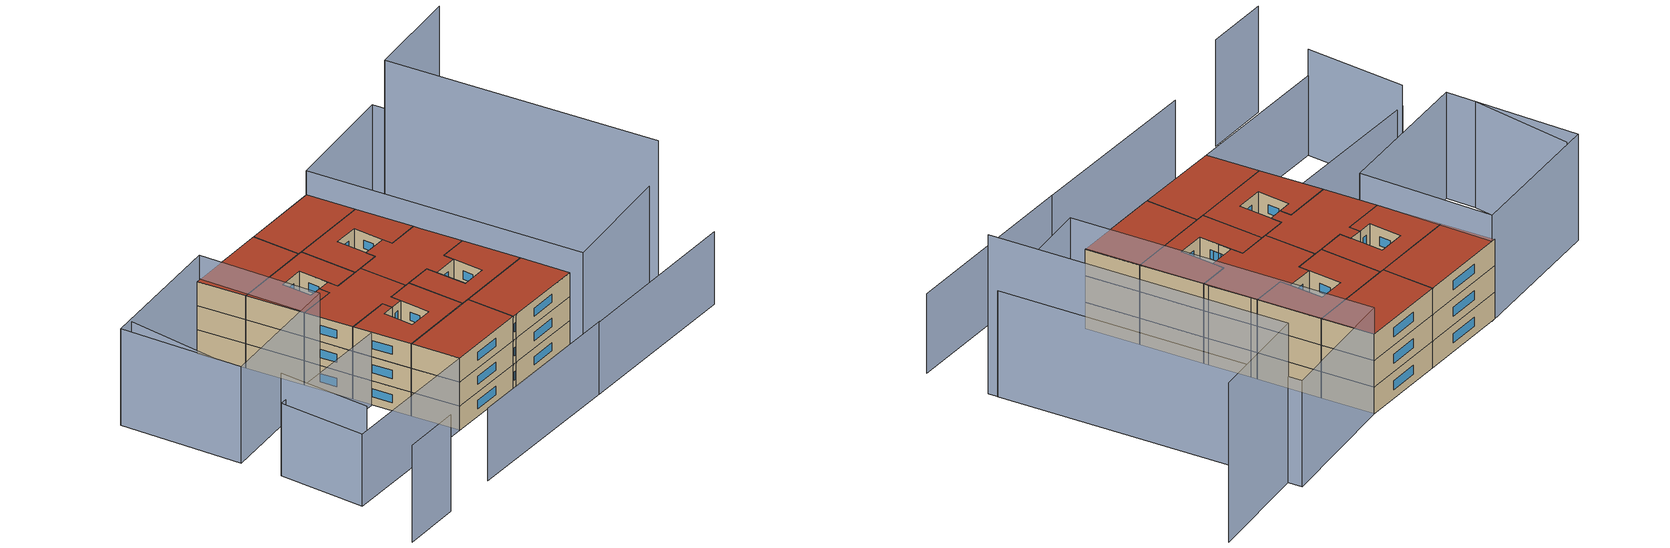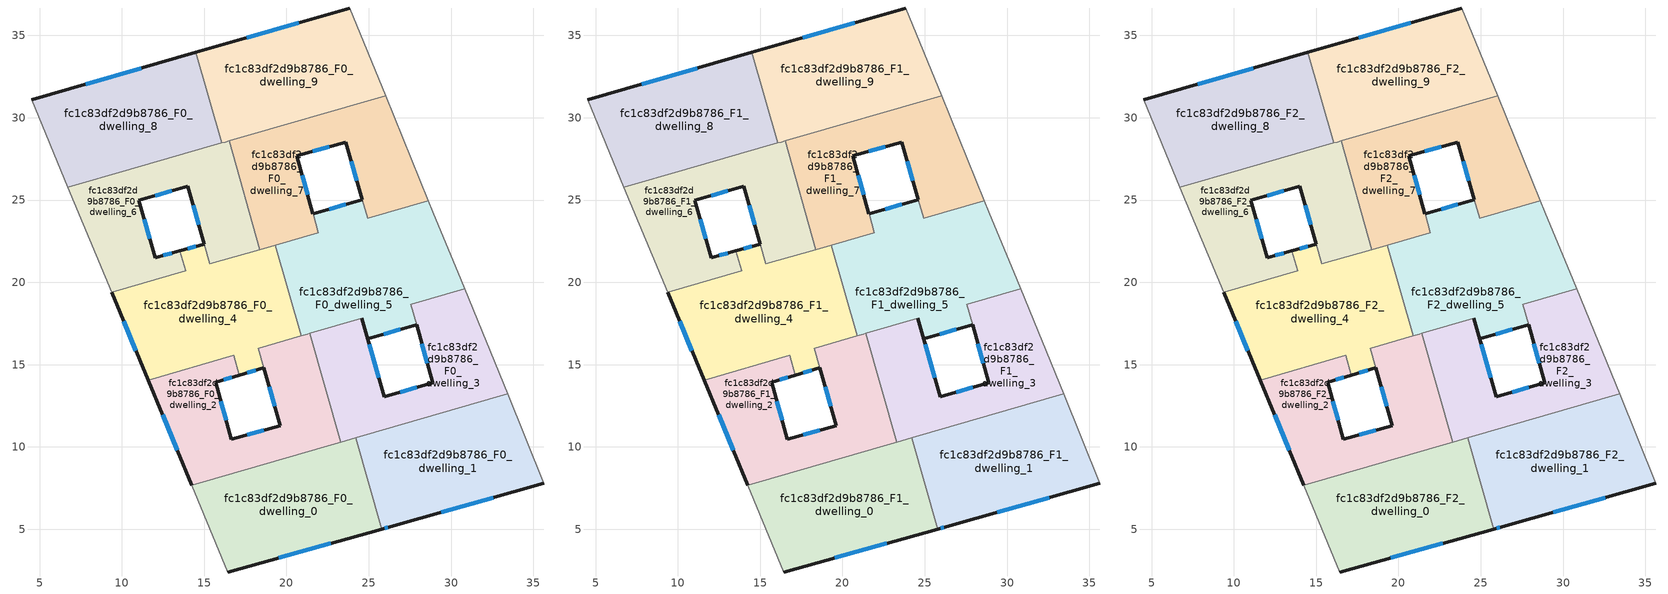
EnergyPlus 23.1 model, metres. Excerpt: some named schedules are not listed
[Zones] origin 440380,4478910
fc1c83df2d9b8786_F0_dwelling_0
 floor ground (EU_floor_Construction): 24.2,10.56 25.8,5.01 16.43,2.41 14.24,7.68 z0
 wall outside (EU_wall_Construction): 16.43,2.41 25.8,5.01 z0:3
 wall to fc1c83df2d9b8786_F0_dwelling_1 (EU_wall_Construction): 25.8,5.01 24.2,10.56 z0:3
 wall adiabatic (EU_wall_Construction): 14.24,7.68 16.43,2.41 z0:3
 wall to fc1c83df2d9b8786_F0_dwelling_2 (EU_wall_Construction): 23.3,10.3 23.16,10.26 14.24,7.68 z0:3
 wall to fc1c83df2d9b8786_F0_dwelling_3 (EU_wall_Construction): 24.2,10.56 23.3,10.3 z0:3
 window (EU_Window_Construction): 19.53,3.27 22.69,4.15 z0.99:2.01
fc1c83df2d9b8786_F0_dwelling_1
 floor ground (EU_floor_Construction): 33.43,13.22 35.64,7.8 26.32,5.16 25.8,5.01 24.2,10.56 z0
 wall outside (EU_wall_Construction): 25.8,5.01 26.32,5.16 35.64,7.8 z0:3
 wall adiabatic (EU_wall_Construction): 35.64,7.8 33.43,13.22 z0:3
 wall to fc1c83df2d9b8786_F0_dwelling_3 (EU_wall_Construction): 33.43,13.22 24.2,10.56 z0:3
 window (EU_Window_Construction): 29.41,6.03 32.55,6.93 / 25.97,5.06 26.14,5.11 z0.99:2.01
fc1c83df2d9b8786_F0_dwelling_2
 floor ground (EU_floor_Construction): 21.4,16.9 23.3,10.3 23.16,10.26 14.24,7.68 11.59,14.07 16.79,15.57 17.14,14.37 15.71,13.95 16.64,10.46 19.61,11.3 18.3,16 18.33,16.01 21.26,16.86 z0
 wall outside (EU_wall_Construction): 11.59,14.07 14.24,7.68 / 18.63,14.82 19.61,11.3 16.64,10.46 15.71,13.95 17.14,14.37 z0:3
 wall to fc1c83df2d9b8786_F0_dwelling_3 (EU_wall_Construction): 23.3,10.3 21.4,16.9 z0:3
 wall to fc1c83df2d9b8786_F0_dwelling_4 (EU_wall_Construction): 17.14,14.37 16.79,15.57 11.59,14.07 / 20.9,16.75 18.33,16.01 18.3,16 18.63,14.82 z0:3
 wall to fc1c83df2d9b8786_F0_dwelling_5 (EU_wall_Construction): 21.4,16.9 21.26,16.86 20.9,16.75 z0:3
 window (EU_Window_Construction): 12.47,11.95 13.36,9.8 / 16.18,14.09 16.66,14.23 / 16.33,11.62 16.02,12.79 / 18.62,11.03 17.63,10.74 / 18.95,13.66 19.28,12.47 z0.99:2.01
fc1c83df2d9b8786_F0_dwelling_3
 floor ground (EU_floor_Construction): 30.83,19.62 33.43,13.22 23.3,10.3 21.4,16.9 24.57,17.81 25.95,13.05 28.87,13.92 27.56,18.67 z0
 wall outside (EU_wall_Construction): 27.91,17.42 28.87,13.92 25.95,13.05 24.57,17.81 z0:3
 wall adiabatic (EU_wall_Construction): 33.43,13.22 30.83,19.62 z0:3
 wall to fc1c83df2d9b8786_F0_dwelling_5 (EU_wall_Construction): 27.56,18.67 27.91,17.42 / 30.83,19.62 27.57,18.67 / 24.57,17.81 21.4,16.9 z0:3
 window (EU_Window_Construction): 25.49,14.63 25.03,16.23 / 27.9,13.63 26.92,13.34 / 28.23,16.26 28.55,15.08 z0.99:2.01
fc1c83df2d9b8786_F0_dwelling_4
 floor ground (EU_floor_Construction): 19.31,22.27 20.9,16.75 18.3,16 18.63,14.82 17.14,14.37 16.79,15.57 11.59,14.07 9.37,19.4 13.86,20.7 13.52,21.91 14.99,22.32 15.33,21.12 z0
 wall outside (EU_wall_Construction): 14.99,22.32 13.52,21.91 / 17.14,14.37 18.63,14.82 / 9.37,19.4 11.59,14.07 z0:3
 wall to fc1c83df2d9b8786_F0_dwelling_6 (EU_wall_Construction): 13.52,21.91 13.86,20.7 9.37,19.4 / 18.37,22 15.33,21.12 14.99,22.32 z0:3
 wall to fc1c83df2d9b8786_F0_dwelling_5 (EU_wall_Construction): 20.9,16.75 19.31,22.27 z0:3
 wall to fc1c83df2d9b8786_F0_dwelling_7 (EU_wall_Construction): 19.31,22.27 18.37,22 z0:3
 window (EU_Window_Construction): 14.5,22.19 14,22.05 / 17.63,14.52 18.13,14.67 / 10.11,17.63 10.86,15.84 z0.99:2.01
fc1c83df2d9b8786_F0_dwelling_5
 floor ground (EU_floor_Construction): 28.9,24.3 30.62,20.13 30.83,19.62 27.56,18.67 27.91,17.42 24.93,16.57 25.94,13.05 24.57,17.81 20.9,16.75 19.31,22.27 21.93,23.03 21.61,24.18 24.6,25.02 24.92,23.89 28.63,24.96 z0
 wall outside (EU_wall_Construction): 24.57,17.81 25.94,13.05 25.95,13.05 24.93,16.57 27.91,17.42 / 24.6,25.02 21.61,24.18 z0:3
 wall to fc1c83df2d9b8786_F0_dwelling_7 (EU_wall_Construction): 24.92,23.89 24.6,25.02 / 21.93,23.02 19.31,22.27 / 21.61,24.18 21.93,23.03 / 28.63,24.96 24.93,23.89 z0:3
 wall adiabatic (EU_wall_Construction): 30.83,19.62 30.62,20.13 28.9,24.3 28.63,24.96 z0:3
 window (EU_Window_Construction): 25.02,16.23 25.49,14.63 / 23.61,24.74 22.6,24.46 / 25.92,16.85 26.92,17.14 / 25.61,14.22 25.27,15.4 z0.99:2.01
fc1c83df2d9b8786_F0_dwelling_6
 floor ground (EU_floor_Construction): 16.51,28.6 18.37,22 15.33,21.12 14,25.84 11.03,24.98 12.02,21.5 13.52,21.91 13.86,20.7 9.37,19.4 6.72,25.77 16.27,28.53 z0
 wall outside (EU_wall_Construction): 13.52,21.91 12.02,21.5 11.03,24.98 14,25.84 14.99,22.33 z0:3
 wall to fc1c83df2d9b8786_F0_dwelling_7 (EU_wall_Construction): 18.37,22 16.51,28.6 z0:3
 wall adiabatic (EU_wall_Construction): 6.72,25.77 9.37,19.4 z0:3
 wall to fc1c83df2d9b8786_F0_dwelling_8 (EU_wall_Construction): 16.07,28.47 10.5,26.86 6.72,25.77 z0:3
 wall to fc1c83df2d9b8786_F0_dwelling_9 (EU_wall_Construction): 16.51,28.6 16.27,28.53 16.07,28.47 z0:3
 window (EU_Window_Construction): 14.33,24.67 14.66,23.49 / 12.02,25.27 13.02,25.55 / 11.69,22.65 11.36,23.83 / 13.02,21.78 12.51,21.64 z0.99:2.01
fc1c83df2d9b8786_F0_dwelling_7
 floor ground (EU_floor_Construction): 26.02,31.34 28.63,24.96 24.93,23.89 23.59,28.52 20.62,27.68 21.93,23.03 18.37,22 16.51,28.6 z0
 wall outside (EU_wall_Construction): 21.61,24.18 20.62,27.68 23.59,28.52 24.6,25.03 z0:3
 wall adiabatic (EU_wall_Construction): 28.63,24.96 26.02,31.34 z0:3
 wall to fc1c83df2d9b8786_F0_dwelling_9 (EU_wall_Construction): 26.02,31.34 16.51,28.6 z0:3
 window (EU_Window_Construction): 23.93,27.36 24.27,26.18 / 21.61,27.96 22.61,28.24 / 21.28,25.34 20.95,26.52 z0.99:2.01
fc1c83df2d9b8786_F0_dwelling_8
 floor ground (EU_floor_Construction): 14.48,33.97 16.07,28.47 6.72,25.77 4.51,31.08 z0
 wall outside (EU_wall_Construction): 14.48,33.97 4.51,31.08 z0:3
 wall adiabatic (EU_wall_Construction): 4.51,31.08 6.72,25.77 z0:3
 wall to fc1c83df2d9b8786_F0_dwelling_9 (EU_wall_Construction): 16.07,28.47 14.48,33.97 z0:3
 window (EU_Window_Construction): 11.18,33.01 7.82,32.04 z0.99:2.01
fc1c83df2d9b8786_F0_dwelling_9
 floor ground (EU_floor_Construction): 23.84,36.67 26.02,31.34 16.07,28.47 14.48,33.97 z0
 wall outside (EU_wall_Construction): 23.84,36.67 14.48,33.97 z0:3
 wall adiabatic (EU_wall_Construction): 26.02,31.34 23.84,36.67 z0:3
 window (EU_Window_Construction): 20.74,35.77 17.58,34.86 z0.99:2.01
fc1c83df2d9b8786_F1_dwelling_0
 floor to fc1c83df2d9b8786_F0_dwelling_0 (EU_floor_Construction): 24.2,10.56 25.8,5.01 16.43,2.41 14.24,7.68 z3
 wall outside (EU_wall_Construction): 16.43,2.41 25.8,5.01 z3:6
 wall to fc1c83df2d9b8786_F1_dwelling_1 (EU_wall_Construction): 25.8,5.01 24.2,10.56 z3:6
 wall adiabatic (EU_wall_Construction): 14.24,7.68 16.43,2.41 z3:6
 wall to fc1c83df2d9b8786_F1_dwelling_2 (EU_wall_Construction): 23.3,10.3 23.16,10.26 14.24,7.68 z3:6
 wall to fc1c83df2d9b8786_F1_dwelling_3 (EU_wall_Construction): 24.2,10.56 23.3,10.3 z3:6
 window (EU_Window_Construction): 19.53,3.27 22.69,4.15 z3.99:5.01
fc1c83df2d9b8786_F1_dwelling_1
 floor to fc1c83df2d9b8786_F0_dwelling_1 (EU_floor_Construction): 33.43,13.22 35.64,7.8 26.32,5.16 25.8,5.01 24.2,10.56 z3
 wall outside (EU_wall_Construction): 25.8,5.01 26.32,5.16 35.64,7.8 z3:6
 wall adiabatic (EU_wall_Construction): 35.64,7.8 33.43,13.22 z3:6
 wall to fc1c83df2d9b8786_F1_dwelling_3 (EU_wall_Construction): 33.43,13.22 24.2,10.56 z3:6
 window (EU_Window_Construction): 29.41,6.03 32.55,6.93 / 25.97,5.06 26.14,5.11 z3.99:5.01
fc1c83df2d9b8786_F1_dwelling_2
 floor to fc1c83df2d9b8786_F0_dwelling_2 (EU_floor_Construction): 21.4,16.9 23.3,10.3 23.16,10.26 14.24,7.68 11.59,14.07 16.79,15.57 17.14,14.37 15.71,13.95 16.64,10.46 19.61,11.3 18.3,16 18.33,16.01 21.26,16.86 z3
 wall outside (EU_wall_Construction): 11.59,14.07 14.24,7.68 / 18.63,14.82 19.61,11.3 16.64,10.46 15.71,13.95 17.14,14.37 z3:6
 wall to fc1c83df2d9b8786_F1_dwelling_3 (EU_wall_Construction): 23.3,10.3 21.4,16.9 z3:6
 wall to fc1c83df2d9b8786_F1_dwelling_4 (EU_wall_Construction): 17.14,14.37 16.79,15.57 11.59,14.07 / 20.9,16.75 18.33,16.01 18.3,16 18.63,14.82 z3:6
 wall to fc1c83df2d9b8786_F1_dwelling_5 (EU_wall_Construction): 21.4,16.9 21.26,16.86 20.9,16.75 z3:6
 window (EU_Window_Construction): 12.47,11.95 13.36,9.8 / 16.18,14.09 16.66,14.23 / 16.33,11.62 16.02,12.79 / 18.62,11.03 17.63,10.74 / 18.95,13.66 19.28,12.47 z3.99:5.01
fc1c83df2d9b8786_F1_dwelling_3
 floor to fc1c83df2d9b8786_F0_dwelling_3 (EU_floor_Construction): 30.83,19.62 33.43,13.22 23.3,10.3 21.4,16.9 24.57,17.81 25.95,13.05 28.87,13.92 27.57,18.67 z3
 wall outside (EU_wall_Construction): 27.91,17.42 28.87,13.92 25.95,13.05 24.57,17.81 z3:6
 wall adiabatic (EU_wall_Construction): 33.43,13.22 30.83,19.62 z3:6
 wall to fc1c83df2d9b8786_F1_dwelling_5 (EU_wall_Construction): 27.56,18.67 27.91,17.42 / 30.83,19.62 27.57,18.67 / 24.57,17.81 21.4,16.9 z3:6
 window (EU_Window_Construction): 25.49,14.63 25.03,16.23 / 27.9,13.63 26.92,13.34 / 28.23,16.26 28.55,15.08 z3.99:5.01
fc1c83df2d9b8786_F1_dwelling_4
 floor to fc1c83df2d9b8786_F0_dwelling_4 (EU_floor_Construction): 19.31,22.27 20.9,16.75 18.3,16 18.63,14.82 17.14,14.37 16.79,15.57 11.59,14.07 9.37,19.4 13.86,20.7 13.52,21.91 14.99,22.32 15.33,21.12 z3
 wall outside (EU_wall_Construction): 14.99,22.32 13.52,21.91 / 17.14,14.37 18.63,14.82 / 9.37,19.4 11.59,14.07 z3:6
 wall to fc1c83df2d9b8786_F1_dwelling_6 (EU_wall_Construction): 13.52,21.91 13.86,20.7 9.37,19.4 / 18.37,22 15.33,21.12 14.99,22.32 z3:6
 wall to fc1c83df2d9b8786_F1_dwelling_5 (EU_wall_Construction): 20.9,16.75 19.31,22.27 z3:6
 wall to fc1c83df2d9b8786_F1_dwelling_7 (EU_wall_Construction): 19.31,22.27 18.37,22 z3:6
 window (EU_Window_Construction): 14.5,22.19 14,22.05 / 17.63,14.52 18.13,14.67 / 10.11,17.63 10.86,15.84 z3.99:5.01
fc1c83df2d9b8786_F1_dwelling_5
 floor to fc1c83df2d9b8786_F0_dwelling_5 (EU_floor_Construction): 28.9,24.3 30.62,20.13 30.83,19.62 27.56,18.67 27.91,17.42 24.93,16.57 25.95,13.05 24.57,17.81 20.9,16.75 19.31,22.27 21.93,23.03 21.61,24.18 24.6,25.02 24.92,23.89 28.63,24.96 z3
 wall outside (EU_wall_Construction): 24.57,17.81 25.94,13.05 25.95,13.05 24.93,16.57 27.91,17.42 / 24.6,25.02 21.61,24.18 z3:6
 wall to fc1c83df2d9b8786_F1_dwelling_7 (EU_wall_Construction): 24.92,23.89 24.6,25.02 / 21.93,23.02 19.31,22.27 / 21.61,24.18 21.93,23.03 / 28.63,24.96 24.93,23.89 z3:6
 wall adiabatic (EU_wall_Construction): 30.83,19.62 30.62,20.13 28.9,24.3 28.63,24.96 z3:6
 window (EU_Window_Construction): 25.02,16.23 25.49,14.63 / 23.61,24.74 22.6,24.46 / 25.92,16.85 26.92,17.14 / 25.61,14.22 25.27,15.4 z3.99:5.01
fc1c83df2d9b8786_F1_dwelling_6
 floor to fc1c83df2d9b8786_F0_dwelling_6 (EU_floor_Construction): 16.51,28.6 18.37,22 15.33,21.12 14,25.84 11.03,24.98 12.02,21.5 13.52,21.91 13.86,20.7 9.37,19.4 6.72,25.77 16.27,28.53 z3
 wall outside (EU_wall_Construction): 13.52,21.91 12.02,21.5 11.03,24.98 14,25.84 14.99,22.33 z3:6
 wall to fc1c83df2d9b8786_F1_dwelling_7 (EU_wall_Construction): 18.37,22 16.51,28.6 z3:6
 wall adiabatic (EU_wall_Construction): 6.72,25.77 9.37,19.4 z3:6
 wall to fc1c83df2d9b8786_F1_dwelling_8 (EU_wall_Construction): 16.07,28.47 10.5,26.86 6.72,25.77 z3:6
 wall to fc1c83df2d9b8786_F1_dwelling_9 (EU_wall_Construction): 16.51,28.6 16.27,28.53 16.07,28.47 z3:6
 window (EU_Window_Construction): 14.33,24.67 14.66,23.49 / 12.02,25.27 13.02,25.55 / 11.69,22.65 11.36,23.83 / 13.02,21.78 12.51,21.64 z3.99:5.01
fc1c83df2d9b8786_F1_dwelling_7
 floor to fc1c83df2d9b8786_F0_dwelling_7 (EU_floor_Construction): 26.02,31.34 28.63,24.96 24.92,23.89 24.6,25.03 23.59,28.52 20.62,27.68 21.93,23.03 18.37,22 16.51,28.6 z3
 wall outside (EU_wall_Construction): 21.61,24.18 20.62,27.68 23.59,28.52 24.6,25.03 z3:6
 wall adiabatic (EU_wall_Construction): 28.63,24.96 26.02,31.34 z3:6
 wall to fc1c83df2d9b8786_F1_dwelling_9 (EU_wall_Construction): 26.02,31.34 16.51,28.6 z3:6
 window (EU_Window_Construction): 23.93,27.36 24.27,26.18 / 21.61,27.96 22.61,28.24 / 21.28,25.34 20.95,26.52 z3.99:5.01
fc1c83df2d9b8786_F1_dwelling_8
 floor to fc1c83df2d9b8786_F0_dwelling_8 (EU_floor_Construction): 14.48,33.97 16.07,28.47 6.72,25.77 4.51,31.08 z3
 wall outside (EU_wall_Construction): 14.48,33.97 4.51,31.08 z3:6
 wall adiabatic (EU_wall_Construction): 4.51,31.08 6.72,25.77 z3:6
 wall to fc1c83df2d9b8786_F1_dwelling_9 (EU_wall_Construction): 16.07,28.47 14.48,33.97 z3:6
 window (EU_Window_Construction): 11.18,33.01 7.82,32.04 z3.99:5.01
fc1c83df2d9b8786_F1_dwelling_9
 floor to fc1c83df2d9b8786_F0_dwelling_9 (EU_floor_Construction): 23.84,36.67 26.02,31.34 16.07,28.47 14.48,33.97 z3
 wall outside (EU_wall_Construction): 23.84,36.67 14.48,33.97 z3:6
 wall adiabatic (EU_wall_Construction): 26.02,31.34 23.84,36.67 z3:6
 window (EU_Window_Construction): 20.74,35.77 17.58,34.86 z3.99:5.01
fc1c83df2d9b8786_F2_dwelling_0
 floor to fc1c83df2d9b8786_F1_dwelling_0 (EU_floor_Construction): 24.2,10.56 25.8,5.01 16.43,2.41 14.24,7.68 z6
 wall outside (EU_wall_Construction): 16.43,2.41 25.8,5.01 z6:9
 wall to fc1c83df2d9b8786_F2_dwelling_1 (EU_wall_Construction): 25.8,5.01 24.2,10.56 z6:9
 wall adiabatic (EU_wall_Construction): 14.24,7.68 16.43,2.41 z6:9
 wall to fc1c83df2d9b8786_F2_dwelling_2 (EU_wall_Construction): 23.3,10.3 23.16,10.26 14.24,7.68 z6:9
 wall to fc1c83df2d9b8786_F2_dwelling_3 (EU_wall_Construction): 24.2,10.56 23.3,10.3 z6:9
 window (EU_Window_Construction): 19.53,3.27 22.69,4.15 z6.99:8.01
 roof outside (EU_roof_Construction): 25.8,5.01 24.2,10.56 14.24,7.68 16.43,2.41 z9
fc1c83df2d9b8786_F2_dwelling_1
 floor to fc1c83df2d9b8786_F1_dwelling_1 (EU_floor_Construction): 33.43,13.22 35.64,7.8 26.32,5.16 25.8,5.01 24.2,10.56 z6
 wall outside (EU_wall_Construction): 25.8,5.01 26.32,5.16 35.64,7.8 z6:9
 wall adiabatic (EU_wall_Construction): 35.64,7.8 33.43,13.22 z6:9
 wall to fc1c83df2d9b8786_F2_dwelling_3 (EU_wall_Construction): 33.43,13.22 24.2,10.56 z6:9
 window (EU_Window_Construction): 29.41,6.03 32.55,6.93 / 25.97,5.06 26.14,5.11 z6.99:8.01
 roof outside (EU_roof_Construction): 35.64,7.8 33.43,13.22 24.2,10.56 25.8,5.01 26.32,5.16 z9
fc1c83df2d9b8786_F2_dwelling_2
 floor to fc1c83df2d9b8786_F1_dwelling_2 (EU_floor_Construction): 21.4,16.9 23.3,10.3 23.16,10.26 14.24,7.68 11.59,14.07 16.79,15.57 17.14,14.37 15.71,13.95 16.64,10.46 19.61,11.3 18.3,16 18.33,16.01 21.26,16.86 z6
 wall outside (EU_wall_Construction): 11.59,14.07 14.24,7.68 / 18.63,14.82 19.61,11.3 16.64,10.46 15.71,13.95 17.14,14.37 z6:9
 wall to fc1c83df2d9b8786_F2_dwelling_3 (EU_wall_Construction): 23.3,10.3 21.4,16.9 z6:9
 wall to fc1c83df2d9b8786_F2_dwelling_4 (EU_wall_Construction): 17.14,14.37 16.79,15.57 11.59,14.07 / 20.9,16.75 18.33,16.01 18.3,16 18.63,14.82 z6:9
 wall to fc1c83df2d9b8786_F2_dwelling_5 (EU_wall_Construction): 21.4,16.9 21.26,16.86 20.9,16.75 z6:9
 window (EU_Window_Construction): 12.47,11.95 13.36,9.8 / 16.18,14.09 16.66,14.23 / 16.33,11.62 16.02,12.79 / 18.62,11.03 17.63,10.74 / 18.95,13.66 19.28,12.47 z6.99:8.01
 roof outside (EU_roof_Construction): 23.16,10.26 23.3,10.3 21.4,16.9 21.26,16.86 18.33,16.01 18.3,16 19.61,11.3 16.64,10.46 15.71,13.95 17.14,14.37 16.79,15.57 11.59,14.07 14.24,7.68 z9
fc1c83df2d9b8786_F2_dwelling_3
 floor to fc1c83df2d9b8786_F1_dwelling_3 (EU_floor_Construction): 30.83,19.62 33.43,13.22 23.3,10.3 21.4,16.9 24.57,17.81 25.95,13.05 28.87,13.92 27.57,18.67 z6
 wall outside (EU_wall_Construction): 27.91,17.42 28.87,13.92 25.95,13.05 24.57,17.81 z6:9
 wall adiabatic (EU_wall_Construction): 33.43,13.22 30.83,19.62 z6:9
 wall to fc1c83df2d9b8786_F2_dwelling_5 (EU_wall_Construction): 27.56,18.67 27.91,17.42 / 30.83,19.62 27.57,18.67 / 24.57,17.81 21.4,16.9 z6:9
 window (EU_Window_Construction): 25.49,14.63 25.03,16.23 / 27.9,13.63 26.92,13.34 / 28.23,16.26 28.55,15.08 z6.99:8.01
 roof outside (EU_roof_Construction): 33.43,13.22 30.83,19.62 27.57,18.67 28.87,13.92 25.95,13.05 24.57,17.81 21.4,16.9 23.3,10.3 z9
fc1c83df2d9b8786_F2_dwelling_4
 floor to fc1c83df2d9b8786_F1_dwelling_4 (EU_floor_Construction): 19.31,22.27 20.9,16.75 18.3,16 18.63,14.82 17.14,14.37 16.79,15.57 11.59,14.07 9.37,19.4 13.86,20.7 13.52,21.91 14.99,22.32 15.33,21.12 z6
 wall outside (EU_wall_Construction): 14.99,22.32 13.52,21.91 / 17.14,14.37 18.63,14.82 / 9.37,19.4 11.59,14.07 z6:9
 wall to fc1c83df2d9b8786_F2_dwelling_6 (EU_wall_Construction): 13.52,21.91 13.86,20.7 9.37,19.4 / 18.37,22 15.33,21.12 14.99,22.32 z6:9
 wall to fc1c83df2d9b8786_F2_dwelling_5 (EU_wall_Construction): 20.9,16.75 19.31,22.27 z6:9
 wall to fc1c83df2d9b8786_F2_dwelling_7 (EU_wall_Construction): 19.31,22.27 18.37,22 z6:9
 window (EU_Window_Construction): 14.5,22.19 14,22.05 / 17.63,14.52 18.13,14.67 / 10.11,17.63 10.86,15.84 z6.99:8.01
 roof outside (EU_roof_Construction): 18.63,14.82 18.3,16 20.9,16.75 19.31,22.27 15.33,21.12 14.99,22.32 13.52,21.91 13.86,20.7 9.37,19.4 11.59,14.07 16.79,15.57 17.14,14.37 z9
fc1c83df2d9b8786_F2_dwelling_5
 floor to fc1c83df2d9b8786_F1_dwelling_5 (EU_floor_Construction): 28.9,24.3 30.62,20.13 30.83,19.62 27.56,18.67 27.91,17.42 24.93,16.57 25.95,13.05 24.57,17.81 20.9,16.75 19.31,22.27 21.93,23.03 21.61,24.18 24.6,25.02 24.92,23.89 28.63,24.96 z6
 wall outside (EU_wall_Construction): 24.57,17.81 25.94,13.05 25.95,13.05 24.93,16.57 27.91,17.42 / 24.6,25.02 21.61,24.18 z6:9
 wall to fc1c83df2d9b8786_F2_dwelling_7 (EU_wall_Construction): 24.92,23.89 24.6,25.02 / 21.93,23.02 19.31,22.27 / 21.61,24.18 21.93,23.03 / 28.63,24.96 24.93,23.89 z6:9
 wall adiabatic (EU_wall_Construction): 30.83,19.62 30.62,20.13 28.9,24.3 28.63,24.96 z6:9
 window (EU_Window_Construction): 25.02,16.23 25.49,14.63 / 23.61,24.74 22.6,24.46 / 25.92,16.85 26.92,17.14 / 25.61,14.22 25.27,15.4 z6.99:8.01
 roof outside (EU_roof_Construction): 25.95,13.05 24.93,16.57 27.91,17.42 27.56,18.67 30.83,19.62 30.62,20.13 28.9,24.3 28.63,24.96 24.92,23.89 24.6,25.02 21.61,24.18 21.93,23.03 19.31,22.27 20.9,16.75 24.57,17.81 z9
fc1c83df2d9b8786_F2_dwelling_6
 floor to fc1c83df2d9b8786_F1_dwelling_6 (EU_floor_Construction): 16.51,28.6 18.37,22 15.33,21.12 14,25.84 11.03,24.98 12.02,21.5 13.52,21.91 13.86,20.7 9.37,19.4 6.72,25.77 16.27,28.53 z6
 wall outside (EU_wall_Construction): 13.52,21.91 12.02,21.5 11.03,24.98 14,25.84 14.99,22.33 z6:9
 wall to fc1c83df2d9b8786_F2_dwelling_7 (EU_wall_Construction): 18.37,22 16.51,28.6 z6:9
 wall adiabatic (EU_wall_Construction): 6.72,25.77 9.37,19.4 z6:9
 wall to fc1c83df2d9b8786_F2_dwelling_8 (EU_wall_Construction): 16.07,28.47 10.5,26.86 6.72,25.77 z6:9
 wall to fc1c83df2d9b8786_F2_dwelling_9 (EU_wall_Construction): 16.51,28.6 16.27,28.53 16.07,28.47 z6:9
 window (EU_Window_Construction): 14.33,24.67 14.66,23.49 / 12.02,25.27 13.02,25.55 / 11.69,22.65 11.36,23.83 / 13.02,21.78 12.51,21.64 z6.99:8.01
 roof outside (EU_roof_Construction): 18.37,22 16.51,28.6 16.27,28.53 6.72,25.77 9.37,19.4 13.86,20.7 13.52,21.91 12.02,21.5 11.03,24.98 14,25.84 15.33,21.12 z9
fc1c83df2d9b8786_F2_dwelling_7
 floor to fc1c83df2d9b8786_F1_dwelling_7 (EU_floor_Construction): 26.02,31.34 28.63,24.96 24.92,23.89 24.6,25.03 23.59,28.52 20.62,27.68 21.93,23.03 18.37,22 16.51,28.6 z6
 wall outside (EU_wall_Construction): 21.61,24.18 20.62,27.68 23.59,28.52 24.6,25.03 z6:9
 wall adiabatic (EU_wall_Construction): 28.63,24.96 26.02,31.34 z6:9
 wall to fc1c83df2d9b8786_F2_dwelling_9 (EU_wall_Construction): 26.02,31.34 16.51,28.6 z6:9
 window (EU_Window_Construction): 23.93,27.36 24.27,26.18 / 21.61,27.96 22.61,28.24 / 21.28,25.34 20.95,26.52 z6.99:8.01
 roof outside (EU_roof_Construction): 28.63,24.96 26.02,31.34 16.51,28.6 18.37,22 21.93,23.03 20.62,27.68 23.59,28.52 24.92,23.89 z9
fc1c83df2d9b8786_F2_dwelling_8
 floor to fc1c83df2d9b8786_F1_dwelling_8 (EU_floor_Construction): 14.48,33.97 16.07,28.47 6.72,25.77 4.51,31.08 z6
 wall outside (EU_wall_Construction): 14.48,33.97 4.51,31.08 z6:9
 wall adiabatic (EU_wall_Construction): 4.51,31.08 6.72,25.77 z6:9
 wall to fc1c83df2d9b8786_F2_dwelling_9 (EU_wall_Construction): 16.07,28.47 14.48,33.97 z6:9
 window (EU_Window_Construction): 11.18,33.01 7.82,32.04 z6.99:8.01
 roof outside (EU_roof_Construction): 16.07,28.47 14.48,33.97 4.51,31.08 6.72,25.77 z9
fc1c83df2d9b8786_F2_dwelling_9
 floor to fc1c83df2d9b8786_F1_dwelling_9 (EU_floor_Construction): 23.84,36.67 26.02,31.34 16.07,28.47 14.48,33.97 z6
 wall outside (EU_wall_Construction): 23.84,36.67 14.48,33.97 z6:9
 wall adiabatic (EU_wall_Construction): 26.02,31.34 23.84,36.67 z6:9
 window (EU_Window_Construction): 20.74,35.77 17.58,34.86 z6.99:8.01
 roof outside (EU_roof_Construction): 26.02,31.34 23.84,36.67 14.48,33.97 16.07,28.47 z9
shading: -2.78,8.35 0.18,-2.17 / -8.54,25.91 -6.33,15.02 / -0.94,-10.98 5.92,-8.96 / -10.29,25.55 4.99,31.28 / 4.99,31.28 10.09,17.68 / 10.09,17.68 -5.18,11.95 / -5.18,11.95 -10.29,25.55 / 36.26,6.28 23.84,36.67 / 23.84,36.67 37.18,42.12 / 37.18,42.12 49.6,11.73 / 49.6,11.73 36.26,6.28 z0:12; 32.06,-1.49 52.25,4.28 / 12.59,-6.87 32.15,-1.41 / -3.47,7.53 13.63,12.34 / 13.63,12.34 16.43,2.41 / 16.43,2.41 -0.67,-2.41 / -0.67,-2.41 -3.47,7.53 z0:9; 49.99,10.74 37.71,40.69 / 37.71,40.69 48.67,45.18 z0:18
[Building]
EU S2 Campaign: North Axis=0; Terrain=City; Solar Distribution=FullExterior
[Site:Location]
Madrid: Latitude=40.5; Longitude=-3.5; Time Zone=1; Elevation=609
[SizingPeriod:WeatherFileDays]
AnnualSizingPeriod: Begin Month=1; Begin Day of Month=1; End Month=12; End Day of Month=31; Day of Week for Start Day=Monday; Use Weather File Daylight Saving Period=No; Use Weather File Rain and Snow Indicators=No
[MATERIAL]
EU_InternalMass_Material: Roughness=MediumRough; Thickness=0.1; Conductivity=1; Density=1800; Specific Heat=900; Thermal Absorptance=0.9; Solar Absorptance=0.7; Visible Absorptance=0.7
[MATERIAL:NOMASS] Roughness=MediumRough; Thermal Absorptance=0.9; Solar Absorptance=0.7; Visible Absorptance=0.7
Name | Thermal Resistance
EU_wall_NoMass | 0.609216
EU_roof_NoMass | 0.513268
EU_floor_NoMass | 0.568163
[WINDOWMATERIAL:SIMPLEGLAZINGSYSTEM]
EU_Window_SimpleGlazing: UFactor=5.50606; Solar Heat Gain Coefficient=0.85; Visible Transmittance=0.85
[CONSTRUCTION]
EU_wall_Construction: EU_wall_NoMass
EU_roof_Construction: EU_roof_NoMass
EU_floor_Construction: EU_floor_NoMass
EU_InternalMass_Construction: EU_InternalMass_Material
EU_Window_Construction: EU_Window_SimpleGlazing
[ZONE] Type=1; Multiplier=1; Ceiling Height=autocalculate; Floor Area=autocalculate; Part of Total Floor Area=Yes
Name | Volume
fc1c83df2d9b8786_F0_dwelling_0; fc1c83df2d9b8786_F1_dwelling_0; fc1c83df2d9b8786_F2_dwelling_0 | 172.49
fc1c83df2d9b8786_F0_dwelling_1; fc1c83df2d9b8786_F1_dwelling_1; fc1c83df2d9b8786_F2_dwelling_1 | 172.499
fc1c83df2d9b8786_F0_dwelling_2 | 163.246
fc1c83df2d9b8786_F1_dwelling_2; fc1c83df2d9b8786_F2_dwelling_2 | 163.207
fc1c83df2d9b8786_F0_dwelling_3 | 163.882
fc1c83df2d9b8786_F1_dwelling_3; fc1c83df2d9b8786_F2_dwelling_3 | 163.845
fc1c83df2d9b8786_F0_dwelling_4; fc1c83df2d9b8786_F1_dwelling_4; fc1c83df2d9b8786_F2_dwelling_4 | 184.051
fc1c83df2d9b8786_F0_dwelling_5 | 195.678
fc1c83df2d9b8786_F1_dwelling_5; fc1c83df2d9b8786_F2_dwelling_5 | 195.706
fc1c83df2d9b8786_F0_dwelling_6; fc1c83df2d9b8786_F1_dwelling_6; fc1c83df2d9b8786_F2_dwelling_6 | 161.546
fc1c83df2d9b8786_F0_dwelling_7 | 166.579
fc1c83df2d9b8786_F1_dwelling_7; fc1c83df2d9b8786_F2_dwelling_7 | 166.608
fc1c83df2d9b8786_F0_dwelling_8; fc1c83df2d9b8786_F1_dwelling_8; fc1c83df2d9b8786_F2_dwelling_8 | 172.484
fc1c83df2d9b8786_F0_dwelling_9; fc1c83df2d9b8786_F1_dwelling_9; fc1c83df2d9b8786_F2_dwelling_9 | 172.477
[INTERNALMASS] Construction=EU_InternalMass_Construction
Name | Zone or ZoneList | Surface Area
fc1c83df2d9b8786_F0_dwelling_0_EU_InternalMass | fc1c83df2d9b8786_F0_dwelling_0 | 57.4965
fc1c83df2d9b8786_F0_dwelling_1_EU_InternalMass | fc1c83df2d9b8786_F0_dwelling_1 | 57.4995
fc1c83df2d9b8786_F0_dwelling_2_EU_InternalMass | fc1c83df2d9b8786_F0_dwelling_2 | 54.4175
fc1c83df2d9b8786_F0_dwelling_3_EU_InternalMass | fc1c83df2d9b8786_F0_dwelling_3 | 54.5995
fc1c83df2d9b8786_F0_dwelling_4_EU_InternalMass | fc1c83df2d9b8786_F0_dwelling_4 | 61.3449
fc1c83df2d9b8786_F0_dwelling_5_EU_InternalMass | fc1c83df2d9b8786_F0_dwelling_5 | 65.2355
fc1c83df2d9b8786_F0_dwelling_6_EU_InternalMass | fc1c83df2d9b8786_F0_dwelling_6 | 53.8646
fc1c83df2d9b8786_F0_dwelling_7_EU_InternalMass | fc1c83df2d9b8786_F0_dwelling_7 | 55.5289
fc1c83df2d9b8786_F0_dwelling_8_EU_InternalMass | fc1c83df2d9b8786_F0_dwelling_8 | 57.4949
fc1c83df2d9b8786_F0_dwelling_9_EU_InternalMass | fc1c83df2d9b8786_F0_dwelling_9 | 57.4925
fc1c83df2d9b8786_F1_dwelling_0_EU_InternalMass | fc1c83df2d9b8786_F1_dwelling_0 | 57.4965
fc1c83df2d9b8786_F1_dwelling_1_EU_InternalMass | fc1c83df2d9b8786_F1_dwelling_1 | 57.4995
fc1c83df2d9b8786_F1_dwelling_2_EU_InternalMass | fc1c83df2d9b8786_F1_dwelling_2 | 54.4175
fc1c83df2d9b8786_F1_dwelling_3_EU_InternalMass | fc1c83df2d9b8786_F1_dwelling_3 | 54.5995
fc1c83df2d9b8786_F1_dwelling_4_EU_InternalMass | fc1c83df2d9b8786_F1_dwelling_4 | 61.3449
fc1c83df2d9b8786_F1_dwelling_5_EU_InternalMass | fc1c83df2d9b8786_F1_dwelling_5 | 65.2355
fc1c83df2d9b8786_F1_dwelling_6_EU_InternalMass | fc1c83df2d9b8786_F1_dwelling_6 | 53.8646
fc1c83df2d9b8786_F1_dwelling_7_EU_InternalMass | fc1c83df2d9b8786_F1_dwelling_7 | 55.5289
fc1c83df2d9b8786_F1_dwelling_8_EU_InternalMass | fc1c83df2d9b8786_F1_dwelling_8 | 57.4949
fc1c83df2d9b8786_F1_dwelling_9_EU_InternalMass | fc1c83df2d9b8786_F1_dwelling_9 | 57.4925
fc1c83df2d9b8786_F2_dwelling_0_EU_InternalMass | fc1c83df2d9b8786_F2_dwelling_0 | 57.4965
fc1c83df2d9b8786_F2_dwelling_1_EU_InternalMass | fc1c83df2d9b8786_F2_dwelling_1 | 57.4995
fc1c83df2d9b8786_F2_dwelling_2_EU_InternalMass | fc1c83df2d9b8786_F2_dwelling_2 | 54.4175
fc1c83df2d9b8786_F2_dwelling_3_EU_InternalMass | fc1c83df2d9b8786_F2_dwelling_3 | 54.5995
fc1c83df2d9b8786_F2_dwelling_4_EU_InternalMass | fc1c83df2d9b8786_F2_dwelling_4 | 61.3449
fc1c83df2d9b8786_F2_dwelling_5_EU_InternalMass | fc1c83df2d9b8786_F2_dwelling_5 | 65.2355
fc1c83df2d9b8786_F2_dwelling_6_EU_InternalMass | fc1c83df2d9b8786_F2_dwelling_6 | 53.8646
fc1c83df2d9b8786_F2_dwelling_7_EU_InternalMass | fc1c83df2d9b8786_F2_dwelling_7 | 55.5289
fc1c83df2d9b8786_F2_dwelling_8_EU_InternalMass | fc1c83df2d9b8786_F2_dwelling_8 | 57.4949
fc1c83df2d9b8786_F2_dwelling_9_EU_InternalMass | fc1c83df2d9b8786_F2_dwelling_9 | 57.4925
[OTHEREQUIPMENT] Fuel Type=Electricity; Design Level Calculation Method=Watts/Area; Power per Zone Floor Area=1; Fraction Latent=0; Fraction Radiant=0; Fraction Lost=0; Carbon Dioxide Generation Rate=0; EndUse Subcategory=EU_Step8_InternalGains
Name | Zone or ZoneList or Space or SpaceList | Schedule
EU_Step8_InternalGain_fc1c83df2d9b8786_F0_dwelling_0_f000 | fc1c83df2d9b8786_F0_dwelling_0 | EU_Step8_GainSchedule_fc1c83df2d9b8786_F0_dwelling_0_f000
EU_Step8_InternalGain_fc1c83df2d9b8786_F0_dwelling_1_f000 | fc1c83df2d9b8786_F0_dwelling_1 | EU_Step8_GainSchedule_fc1c83df2d9b8786_F0_dwelling_1_f000
EU_Step8_InternalGain_fc1c83df2d9b8786_F0_dwelling_2_f000 | fc1c83df2d9b8786_F0_dwelling_2 | EU_Step8_GainSchedule_fc1c83df2d9b8786_F0_dwelling_2_f000
EU_Step8_InternalGain_fc1c83df2d9b8786_F0_dwelling_3_f000 | fc1c83df2d9b8786_F0_dwelling_3 | EU_Step8_GainSchedule_fc1c83df2d9b8786_F0_dwelling_3_f000
EU_Step8_InternalGain_fc1c83df2d9b8786_F0_dwelling_4_f000 | fc1c83df2d9b8786_F0_dwelling_4 | EU_Step8_GainSchedule_fc1c83df2d9b8786_F0_dwelling_4_f000
EU_Step8_InternalGain_fc1c83df2d9b8786_F0_dwelling_5_f000 | fc1c83df2d9b8786_F0_dwelling_5 | EU_Step8_GainSchedule_fc1c83df2d9b8786_F0_dwelling_5_f000
EU_Step8_InternalGain_fc1c83df2d9b8786_F0_dwelling_6_f000 | fc1c83df2d9b8786_F0_dwelling_6 | EU_Step8_GainSchedule_fc1c83df2d9b8786_F0_dwelling_6_f000
EU_Step8_InternalGain_fc1c83df2d9b8786_F0_dwelling_7_f000 | fc1c83df2d9b8786_F0_dwelling_7 | EU_Step8_GainSchedule_fc1c83df2d9b8786_F0_dwelling_7_f000
EU_Step8_InternalGain_fc1c83df2d9b8786_F0_dwelling_8_f000 | fc1c83df2d9b8786_F0_dwelling_8 | EU_Step8_GainSchedule_fc1c83df2d9b8786_F0_dwelling_8_f000
EU_Step8_InternalGain_fc1c83df2d9b8786_F0_dwelling_9_f000 | fc1c83df2d9b8786_F0_dwelling_9 | EU_Step8_GainSchedule_fc1c83df2d9b8786_F0_dwelling_9_f000
EU_Step8_InternalGain_fc1c83df2d9b8786_F1_dwelling_0_f000 | fc1c83df2d9b8786_F1_dwelling_0 | EU_Step8_GainSchedule_fc1c83df2d9b8786_F1_dwelling_0_f000
EU_Step8_InternalGain_fc1c83df2d9b8786_F1_dwelling_1_f000 | fc1c83df2d9b8786_F1_dwelling_1 | EU_Step8_GainSchedule_fc1c83df2d9b8786_F1_dwelling_1_f000
EU_Step8_InternalGain_fc1c83df2d9b8786_F1_dwelling_2_f000 | fc1c83df2d9b8786_F1_dwelling_2 | EU_Step8_GainSchedule_fc1c83df2d9b8786_F1_dwelling_2_f000
EU_Step8_InternalGain_fc1c83df2d9b8786_F1_dwelling_3_f000 | fc1c83df2d9b8786_F1_dwelling_3 | EU_Step8_GainSchedule_fc1c83df2d9b8786_F1_dwelling_3_f000
EU_Step8_InternalGain_fc1c83df2d9b8786_F1_dwelling_4_f000 | fc1c83df2d9b8786_F1_dwelling_4 | EU_Step8_GainSchedule_fc1c83df2d9b8786_F1_dwelling_4_f000
EU_Step8_InternalGain_fc1c83df2d9b8786_F1_dwelling_5_f000 | fc1c83df2d9b8786_F1_dwelling_5 | EU_Step8_GainSchedule_fc1c83df2d9b8786_F1_dwelling_5_f000
EU_Step8_InternalGain_fc1c83df2d9b8786_F1_dwelling_6_f000 | fc1c83df2d9b8786_F1_dwelling_6 | EU_Step8_GainSchedule_fc1c83df2d9b8786_F1_dwelling_6_f000
EU_Step8_InternalGain_fc1c83df2d9b8786_F1_dwelling_7_f000 | fc1c83df2d9b8786_F1_dwelling_7 | EU_Step8_GainSchedule_fc1c83df2d9b8786_F1_dwelling_7_f000
EU_Step8_InternalGain_fc1c83df2d9b8786_F1_dwelling_8_f000 | fc1c83df2d9b8786_F1_dwelling_8 | EU_Step8_GainSchedule_fc1c83df2d9b8786_F1_dwelling_8_f000
EU_Step8_InternalGain_fc1c83df2d9b8786_F1_dwelling_9_f000 | fc1c83df2d9b8786_F1_dwelling_9 | EU_Step8_GainSchedule_fc1c83df2d9b8786_F1_dwelling_9_f000
EU_Step8_InternalGain_fc1c83df2d9b8786_F2_dwelling_0_f000 | fc1c83df2d9b8786_F2_dwelling_0 | EU_Step8_GainSchedule_fc1c83df2d9b8786_F2_dwelling_0_f000
EU_Step8_InternalGain_fc1c83df2d9b8786_F2_dwelling_1_f000 | fc1c83df2d9b8786_F2_dwelling_1 | EU_Step8_GainSchedule_fc1c83df2d9b8786_F2_dwelling_1_f000
EU_Step8_InternalGain_fc1c83df2d9b8786_F2_dwelling_2_f000 | fc1c83df2d9b8786_F2_dwelling_2 | EU_Step8_GainSchedule_fc1c83df2d9b8786_F2_dwelling_2_f000
EU_Step8_InternalGain_fc1c83df2d9b8786_F2_dwelling_3_f000 | fc1c83df2d9b8786_F2_dwelling_3 | EU_Step8_GainSchedule_fc1c83df2d9b8786_F2_dwelling_3_f000
EU_Step8_InternalGain_fc1c83df2d9b8786_F2_dwelling_4_f000 | fc1c83df2d9b8786_F2_dwelling_4 | EU_Step8_GainSchedule_fc1c83df2d9b8786_F2_dwelling_4_f000
EU_Step8_InternalGain_fc1c83df2d9b8786_F2_dwelling_5_f000 | fc1c83df2d9b8786_F2_dwelling_5 | EU_Step8_GainSchedule_fc1c83df2d9b8786_F2_dwelling_5_f000
EU_Step8_InternalGain_fc1c83df2d9b8786_F2_dwelling_6_f000 | fc1c83df2d9b8786_F2_dwelling_6 | EU_Step8_GainSchedule_fc1c83df2d9b8786_F2_dwelling_6_f000
EU_Step8_InternalGain_fc1c83df2d9b8786_F2_dwelling_7_f000 | fc1c83df2d9b8786_F2_dwelling_7 | EU_Step8_GainSchedule_fc1c83df2d9b8786_F2_dwelling_7_f000
EU_Step8_InternalGain_fc1c83df2d9b8786_F2_dwelling_8_f000 | fc1c83df2d9b8786_F2_dwelling_8 | EU_Step8_GainSchedule_fc1c83df2d9b8786_F2_dwelling_8_f000
EU_Step8_InternalGain_fc1c83df2d9b8786_F2_dwelling_9_f000 | fc1c83df2d9b8786_F2_dwelling_9 | EU_Step8_GainSchedule_fc1c83df2d9b8786_F2_dwelling_9_f000
[ZONEVENTILATION:DESIGNFLOWRATE] Schedule=EU_AlwaysOn; Design Flow Rate Calculation Method=AirChanges/Hour; Air Changes per Hour=0.752966; Ventilation Type=Natural; Fan Pressure Rise=0; Fan Total Efficiency=1; Constant Term Coefficient=1; Temperature Term Coefficient=0; Velocity Term Coefficient=0; Velocity Squared Term Coefficient=0; Minimum Indoor Temperature=-100; Maximum Indoor Temperature=100; Delta Temperature=-100; Minimum Outdoor Temperature=-100; Maximum Outdoor Temperature=100; Maximum Wind Speed=40
Name | Zone or ZoneList or Space or SpaceList
EU_ConstantAir_fc1c83df2d9b8786_F0_dwelling_0 | fc1c83df2d9b8786_F0_dwelling_0
EU_ConstantAir_fc1c83df2d9b8786_F0_dwelling_1 | fc1c83df2d9b8786_F0_dwelling_1
EU_ConstantAir_fc1c83df2d9b8786_F0_dwelling_2 | fc1c83df2d9b8786_F0_dwelling_2
EU_ConstantAir_fc1c83df2d9b8786_F0_dwelling_3 | fc1c83df2d9b8786_F0_dwelling_3
EU_ConstantAir_fc1c83df2d9b8786_F0_dwelling_4 | fc1c83df2d9b8786_F0_dwelling_4
EU_ConstantAir_fc1c83df2d9b8786_F0_dwelling_5 | fc1c83df2d9b8786_F0_dwelling_5
EU_ConstantAir_fc1c83df2d9b8786_F0_dwelling_6 | fc1c83df2d9b8786_F0_dwelling_6
EU_ConstantAir_fc1c83df2d9b8786_F0_dwelling_7 | fc1c83df2d9b8786_F0_dwelling_7
EU_ConstantAir_fc1c83df2d9b8786_F0_dwelling_8 | fc1c83df2d9b8786_F0_dwelling_8
EU_ConstantAir_fc1c83df2d9b8786_F0_dwelling_9 | fc1c83df2d9b8786_F0_dwelling_9
EU_ConstantAir_fc1c83df2d9b8786_F1_dwelling_0 | fc1c83df2d9b8786_F1_dwelling_0
EU_ConstantAir_fc1c83df2d9b8786_F1_dwelling_1 | fc1c83df2d9b8786_F1_dwelling_1
EU_ConstantAir_fc1c83df2d9b8786_F1_dwelling_2 | fc1c83df2d9b8786_F1_dwelling_2
EU_ConstantAir_fc1c83df2d9b8786_F1_dwelling_3 | fc1c83df2d9b8786_F1_dwelling_3
EU_ConstantAir_fc1c83df2d9b8786_F1_dwelling_4 | fc1c83df2d9b8786_F1_dwelling_4
EU_ConstantAir_fc1c83df2d9b8786_F1_dwelling_5 | fc1c83df2d9b8786_F1_dwelling_5
EU_ConstantAir_fc1c83df2d9b8786_F1_dwelling_6 | fc1c83df2d9b8786_F1_dwelling_6
EU_ConstantAir_fc1c83df2d9b8786_F1_dwelling_7 | fc1c83df2d9b8786_F1_dwelling_7
EU_ConstantAir_fc1c83df2d9b8786_F1_dwelling_8 | fc1c83df2d9b8786_F1_dwelling_8
EU_ConstantAir_fc1c83df2d9b8786_F1_dwelling_9 | fc1c83df2d9b8786_F1_dwelling_9
EU_ConstantAir_fc1c83df2d9b8786_F2_dwelling_0 | fc1c83df2d9b8786_F2_dwelling_0
EU_ConstantAir_fc1c83df2d9b8786_F2_dwelling_1 | fc1c83df2d9b8786_F2_dwelling_1
EU_ConstantAir_fc1c83df2d9b8786_F2_dwelling_2 | fc1c83df2d9b8786_F2_dwelling_2
EU_ConstantAir_fc1c83df2d9b8786_F2_dwelling_3 | fc1c83df2d9b8786_F2_dwelling_3
EU_ConstantAir_fc1c83df2d9b8786_F2_dwelling_4 | fc1c83df2d9b8786_F2_dwelling_4
EU_ConstantAir_fc1c83df2d9b8786_F2_dwelling_5 | fc1c83df2d9b8786_F2_dwelling_5
EU_ConstantAir_fc1c83df2d9b8786_F2_dwelling_6 | fc1c83df2d9b8786_F2_dwelling_6
EU_ConstantAir_fc1c83df2d9b8786_F2_dwelling_7 | fc1c83df2d9b8786_F2_dwelling_7
EU_ConstantAir_fc1c83df2d9b8786_F2_dwelling_8 | fc1c83df2d9b8786_F2_dwelling_8
EU_ConstantAir_fc1c83df2d9b8786_F2_dwelling_9 | fc1c83df2d9b8786_F2_dwelling_9
[HVACTEMPLATE:ZONE:IDEALLOADSAIRSYSTEM] System Availability Schedule=EU_AlwaysOn; Maximum Heating Supply Air Temperature=50; Minimum Cooling Supply Air Temperature=13; Maximum Heating Supply Air Humidity Ratio=0.0156; Minimum Cooling Supply Air Humidity Ratio=0.0077; Heating Limit=NoLimit; Cooling Limit=NoLimit; Heating Availability Schedule=EU_AlwaysOn; Cooling Availability Schedule=EU_CoolingOff; Dehumidification Control Type=ConstantSensibleHeatRatio; Cooling Sensible Heat Ratio=0.7; Dehumidification Setpoint=60; Humidification Control Type=None; Humidification Setpoint=30; Outdoor Air Method=None; Outdoor Air Flow Rate per Person=0.00944; Outdoor Air Flow Rate per Zone Floor Area=0; Outdoor Air Flow Rate per Zone=0; Demand Controlled Ventilation Type=None; Outdoor Air Economizer Type=NoEconomizer; Heat Recovery Type=None; Sensible Heat Recovery Effectiveness=0.7; Latent Heat Recovery Effectiveness=0.65
Name | Template Thermostat
fc1c83df2d9b8786_F0_dwelling_0 | EU_HeatOnly_fc1c83df2d9b8786_F0_dwelling_0
fc1c83df2d9b8786_F0_dwelling_1 | EU_HeatOnly_fc1c83df2d9b8786_F0_dwelling_1
fc1c83df2d9b8786_F0_dwelling_2 | EU_HeatOnly_fc1c83df2d9b8786_F0_dwelling_2
fc1c83df2d9b8786_F0_dwelling_3 | EU_HeatOnly_fc1c83df2d9b8786_F0_dwelling_3
fc1c83df2d9b8786_F0_dwelling_4 | EU_HeatOnly_fc1c83df2d9b8786_F0_dwelling_4
fc1c83df2d9b8786_F0_dwelling_5 | EU_HeatOnly_fc1c83df2d9b8786_F0_dwelling_5
fc1c83df2d9b8786_F0_dwelling_6 | EU_HeatOnly_fc1c83df2d9b8786_F0_dwelling_6
fc1c83df2d9b8786_F0_dwelling_7 | EU_HeatOnly_fc1c83df2d9b8786_F0_dwelling_7
fc1c83df2d9b8786_F0_dwelling_8 | EU_HeatOnly_fc1c83df2d9b8786_F0_dwelling_8
fc1c83df2d9b8786_F0_dwelling_9 | EU_HeatOnly_fc1c83df2d9b8786_F0_dwelling_9
fc1c83df2d9b8786_F1_dwelling_0 | EU_HeatOnly_fc1c83df2d9b8786_F1_dwelling_0
fc1c83df2d9b8786_F1_dwelling_1 | EU_HeatOnly_fc1c83df2d9b8786_F1_dwelling_1
fc1c83df2d9b8786_F1_dwelling_2 | EU_HeatOnly_fc1c83df2d9b8786_F1_dwelling_2
fc1c83df2d9b8786_F1_dwelling_3 | EU_HeatOnly_fc1c83df2d9b8786_F1_dwelling_3
fc1c83df2d9b8786_F1_dwelling_4 | EU_HeatOnly_fc1c83df2d9b8786_F1_dwelling_4
fc1c83df2d9b8786_F1_dwelling_5 | EU_HeatOnly_fc1c83df2d9b8786_F1_dwelling_5
fc1c83df2d9b8786_F1_dwelling_6 | EU_HeatOnly_fc1c83df2d9b8786_F1_dwelling_6
fc1c83df2d9b8786_F1_dwelling_7 | EU_HeatOnly_fc1c83df2d9b8786_F1_dwelling_7
fc1c83df2d9b8786_F1_dwelling_8 | EU_HeatOnly_fc1c83df2d9b8786_F1_dwelling_8
fc1c83df2d9b8786_F1_dwelling_9 | EU_HeatOnly_fc1c83df2d9b8786_F1_dwelling_9
fc1c83df2d9b8786_F2_dwelling_0 | EU_HeatOnly_fc1c83df2d9b8786_F2_dwelling_0
fc1c83df2d9b8786_F2_dwelling_1 | EU_HeatOnly_fc1c83df2d9b8786_F2_dwelling_1
fc1c83df2d9b8786_F2_dwelling_2 | EU_HeatOnly_fc1c83df2d9b8786_F2_dwelling_2
fc1c83df2d9b8786_F2_dwelling_3 | EU_HeatOnly_fc1c83df2d9b8786_F2_dwelling_3
fc1c83df2d9b8786_F2_dwelling_4 | EU_HeatOnly_fc1c83df2d9b8786_F2_dwelling_4
fc1c83df2d9b8786_F2_dwelling_5 | EU_HeatOnly_fc1c83df2d9b8786_F2_dwelling_5
fc1c83df2d9b8786_F2_dwelling_6 | EU_HeatOnly_fc1c83df2d9b8786_F2_dwelling_6
fc1c83df2d9b8786_F2_dwelling_7 | EU_HeatOnly_fc1c83df2d9b8786_F2_dwelling_7
fc1c83df2d9b8786_F2_dwelling_8 | EU_HeatOnly_fc1c83df2d9b8786_F2_dwelling_8
fc1c83df2d9b8786_F2_dwelling_9 | EU_HeatOnly_fc1c83df2d9b8786_F2_dwelling_9
[SIZING:ZONE] Zone Cooling Design Supply Air Temperature Input Method=SupplyAirTemperature; Zone Cooling Design Supply Air Temperature=13; Zone Heating Design Supply Air Temperature Input Method=SupplyAirTemperature; Zone Heating Design Supply Air Temperature=50; Zone Cooling Design Supply Air Humidity Ratio=0.008; Zone Heating Design Supply Air Humidity Ratio=0.008; Cooling Design Air Flow Method=DesignDay; Cooling Design Air Flow Rate=0; Cooling Minimum Air Flow per Zone Floor Area=0.000762; Cooling Minimum Air Flow=0; Cooling Minimum Air Flow Fraction=0.2; Heating Design Air Flow Method=DesignDay; Heating Design Air Flow Rate=0; Heating Maximum Air Flow per Zone Floor Area=0.002032; Heating Maximum Air Flow=0.141576; Heating Maximum Air Flow Fraction=0.3; Account for Dedicated Outdoor Air System=No; Dedicated Outdoor Air System Control Strategy=NeutralSupplyAir; Dedicated Outdoor Air Low Setpoint Temperature for Design=autosize; Dedicated Outdoor Air High Setpoint Temperature for Design=autosize; Zone Load Sizing Method=Sensible Load Only No Latent Load; Zone Latent Cooling Design Supply Air Humidity Ratio Input Method=HumidityRatioDifference; Zone Cooling Design Supply Air Humidity Ratio Difference=0.005; Zone Latent Heating Design Supply Air Humidity Ratio Input Method=HumidityRatioDifference; Zone Humidification Design Supply Air Humidity Ratio Difference=0.005
fc1c83df2d9b8786_F0_dwelling_0; fc1c83df2d9b8786_F0_dwelling_1; fc1c83df2d9b8786_F0_dwelling_2; fc1c83df2d9b8786_F0_dwelling_3; fc1c83df2d9b8786_F0_dwelling_4; fc1c83df2d9b8786_F0_dwelling_5; fc1c83df2d9b8786_F0_dwelling_6; fc1c83df2d9b8786_F0_dwelling_7; fc1c83df2d9b8786_F0_dwelling_8; fc1c83df2d9b8786_F0_dwelling_9; fc1c83df2d9b8786_F1_dwelling_0; fc1c83df2d9b8786_F1_dwelling_1; fc1c83df2d9b8786_F1_dwelling_2; fc1c83df2d9b8786_F1_dwelling_3; fc1c83df2d9b8786_F1_dwelling_4; fc1c83df2d9b8786_F1_dwelling_5; fc1c83df2d9b8786_F1_dwelling_6; fc1c83df2d9b8786_F1_dwelling_7; fc1c83df2d9b8786_F1_dwelling_8; fc1c83df2d9b8786_F1_dwelling_9; fc1c83df2d9b8786_F2_dwelling_0; fc1c83df2d9b8786_F2_dwelling_1; fc1c83df2d9b8786_F2_dwelling_2; fc1c83df2d9b8786_F2_dwelling_3; fc1c83df2d9b8786_F2_dwelling_4; fc1c83df2d9b8786_F2_dwelling_5; fc1c83df2d9b8786_F2_dwelling_6; fc1c83df2d9b8786_F2_dwelling_7; fc1c83df2d9b8786_F2_dwelling_8; fc1c83df2d9b8786_F2_dwelling_9
[SCHEDULE:FILE] Column Number=1; Rows to Skip at Top=0; Number of Hours of Data=8760; Column Separator=Comma; Interpolate to Timestep=No; Minutes per Item=60; Adjust Schedule for Daylight Savings=Yes
Name | File
EU_Step8_GainSchedule_fc1c83df2d9b8786_F0_dwelling_0_f000 | ../../schedules/fc1c83df2d9b8786/fc1c83df2d9b8786_F0_dwelling_0_f000_gain.csv
EU_Step8_GainSchedule_fc1c83df2d9b8786_F0_dwelling_1_f000 | ../../schedules/fc1c83df2d9b8786/fc1c83df2d9b8786_F0_dwelling_1_f000_gain.csv
EU_Step8_GainSchedule_fc1c83df2d9b8786_F0_dwelling_2_f000 | ../../schedules/fc1c83df2d9b8786/fc1c83df2d9b8786_F0_dwelling_2_f000_gain.csv
EU_Step8_GainSchedule_fc1c83df2d9b8786_F0_dwelling_3_f000 | ../../schedules/fc1c83df2d9b8786/fc1c83df2d9b8786_F0_dwelling_3_f000_gain.csv
EU_Step8_GainSchedule_fc1c83df2d9b8786_F0_dwelling_4_f000 | ../../schedules/fc1c83df2d9b8786/fc1c83df2d9b8786_F0_dwelling_4_f000_gain.csv
EU_Step8_GainSchedule_fc1c83df2d9b8786_F0_dwelling_5_f000 | ../../schedules/fc1c83df2d9b8786/fc1c83df2d9b8786_F0_dwelling_5_f000_gain.csv
EU_Step8_GainSchedule_fc1c83df2d9b8786_F0_dwelling_6_f000 | ../../schedules/fc1c83df2d9b8786/fc1c83df2d9b8786_F0_dwelling_6_f000_gain.csv
EU_Step8_GainSchedule_fc1c83df2d9b8786_F0_dwelling_7_f000 | ../../schedules/fc1c83df2d9b8786/fc1c83df2d9b8786_F0_dwelling_7_f000_gain.csv
EU_Step8_GainSchedule_fc1c83df2d9b8786_F0_dwelling_8_f000 | ../../schedules/fc1c83df2d9b8786/fc1c83df2d9b8786_F0_dwelling_8_f000_gain.csv
EU_Step8_GainSchedule_fc1c83df2d9b8786_F0_dwelling_9_f000 | ../../schedules/fc1c83df2d9b8786/fc1c83df2d9b8786_F0_dwelling_9_f000_gain.csv
EU_Step8_GainSchedule_fc1c83df2d9b8786_F1_dwelling_0_f000 | ../../schedules/fc1c83df2d9b8786/fc1c83df2d9b8786_F1_dwelling_0_f000_gain.csv
EU_Step8_GainSchedule_fc1c83df2d9b8786_F1_dwelling_1_f000 | ../../schedules/fc1c83df2d9b8786/fc1c83df2d9b8786_F1_dwelling_1_f000_gain.csv
EU_Step8_GainSchedule_fc1c83df2d9b8786_F1_dwelling_2_f000 | ../../schedules/fc1c83df2d9b8786/fc1c83df2d9b8786_F1_dwelling_2_f000_gain.csv
EU_Step8_GainSchedule_fc1c83df2d9b8786_F1_dwelling_3_f000 | ../../schedules/fc1c83df2d9b8786/fc1c83df2d9b8786_F1_dwelling_3_f000_gain.csv
EU_Step8_GainSchedule_fc1c83df2d9b8786_F1_dwelling_4_f000 | ../../schedules/fc1c83df2d9b8786/fc1c83df2d9b8786_F1_dwelling_4_f000_gain.csv
EU_Step8_GainSchedule_fc1c83df2d9b8786_F1_dwelling_5_f000 | ../../schedules/fc1c83df2d9b8786/fc1c83df2d9b8786_F1_dwelling_5_f000_gain.csv
EU_Step8_GainSchedule_fc1c83df2d9b8786_F1_dwelling_6_f000 | ../../schedules/fc1c83df2d9b8786/fc1c83df2d9b8786_F1_dwelling_6_f000_gain.csv
EU_Step8_GainSchedule_fc1c83df2d9b8786_F1_dwelling_7_f000 | ../../schedules/fc1c83df2d9b8786/fc1c83df2d9b8786_F1_dwelling_7_f000_gain.csv
